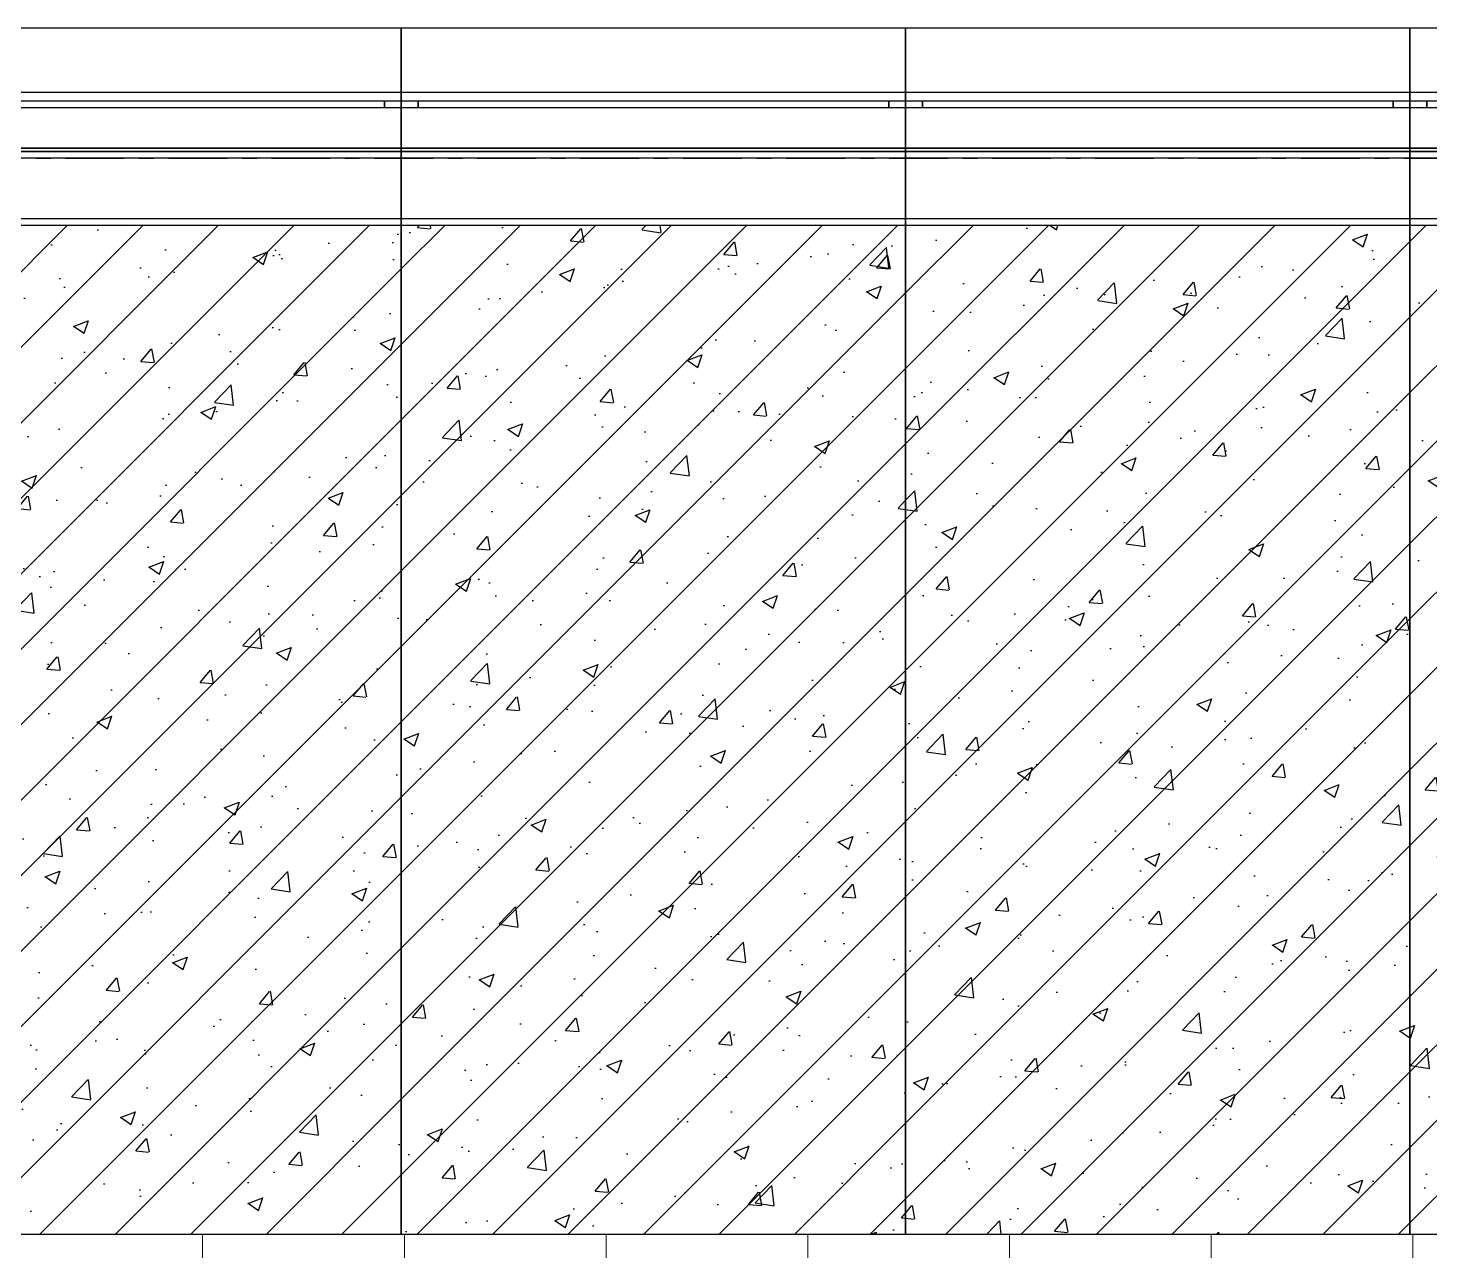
# Model space of a CAD drawing. Header units: millimetres. Extents: x -187664 to 435448, y -313239 to 299894.
# Drawn here: x 306456 to 310626, y 170003 to 173640 of the extents above; entities that cross this region are included whole.
import ezdxf
from ezdxf.xclip import XClip

# ---------------------------------------------------------------- set-up
doc = ezdxf.new("R2010")
doc.units = ezdxf.units.MM
doc.header["$XCLIPFRAME"] = 0
doc.set_wipeout_variables(frame=1)
doc.linetypes.add('CENTER', pattern=[2, 1.25, -0.25, 0.25, -0.25])
doc.linetypes.add('TA_GL_000.70000', pattern=[1.925, 0.7, -0.175, 0.175, -0.175, 0.7])
for name, color, linetype in [('000 - 0_SYM_DWG_GRIDLINE_MAIN_COLOR_251', 7, 'Continuous'), ('000 - CONCRETE_COL_HATCH_', 7, 'Continuous'), ('000 - CONCRETE_PRECAST_MAIN_COLOR_1', 7, 'Continuous'), ('000 - CONCRETE_PRECAST_WIPEOUT_', 7, 'Continuous'), ('000 - EXISTING_BUILDING_MAIN_COLOR_251', 7, 'Continuous'), ('000 - EXISTING_BUILDING_WIPEOUT_', 7, 'Continuous'), ('000 - EXISTING_CANOPY_MAIN_COLOR_3', 7, 'Continuous'), ('000 - GRID', 7, 'CENTER')]:
    doc.layers.add(name, color=color, linetype=linetype)
doc.styles.add('TA', font='', dxfattribs={"height": 4.5})
doc.styles.get('TA').set_extended_font_data('Cordia New')

# ---------------------------------------------------------------- blocks, each defined once
blk = doc.blocks.new('DPA_CP_Entrance Canopy Lower - Depth 4200-19282229-2140-01 ENTRANCE 1 ELEVATION 1')
at = {"layer": '000 - EXISTING_CANOPY_MAIN_COLOR_3', "color": 7}
for p, q in [((-893507.4, 105946), (-893507.4, 106137.3)), ((-893507.4, 106137.3), (-893507.4, 106112.3)), ((-892007.4, 106137.3), (-893507.4, 106137.3)), ((-892007.4, 106112.3), (-892007.4, 106137.3)), ((-892007.4, 106137.3), (-892007.4, 105946)), ((-893507.4, 106112.3), (-893507.4, 105921.1)), ((-892007.4, 105921.1), (-892007.4, 106112.3)), ((-893507.4, 106034.7), (-893507.4, 105695)), ((-893507.4, 105846), (-893507.4, 106034.7)), ((-892007.4, 106036.7), (-892007.4, 105846)), ((-892007.4, 105695), (-892007.4, 106036.7)), ((-893507.4, 105921.1), (-893507.4, 105946)), ((-892007.4, 105946), (-893507.4, 105946)), ((-893507.4, 105921.1), (-892007.4, 105921.1)), ((-893457.4, 105921.1), (-893457.4, 105900)), ((-893457.4, 105900), (-893457.4, 105921.1)), ((-892057.4, 105921.1), (-892057.4, 105900)), ((-892057.4, 105900), (-892057.4, 105921.1)), ((-892007.4, 105946), (-892007.4, 105921.1)), ((-893507.4, 105780), (-893507.4, 105900)), ((-893507.4, 105900), (-893507.4, 105750)), ((-893507.4, 105750), (-893507.4, 105900)), ((-893507.4, 105900), (-893507.4, 105895)), ((-892007.4, 105900), (-893507.4, 105900)), ((-892007.4, 105900), (-893507.4, 105900)), ((-892007.4, 105900), (-893507.4, 105900)), ((-892007.4, 105900), (-893507.4, 105900)), ((-893507.4, 105895), (-893507.4, 105745)), ((-893507.4, 105745), (-893507.4, 105895)), ((-893507.4, 105895), (-893507.4, 105785)), ((-892007.4, 105895), (-892007.4, 105900)), ((-892007.4, 105900), (-892007.4, 105750)), ((-892007.4, 105750), (-892007.4, 105900)), ((-892007.4, 105900), (-892007.4, 105780)), ((-892007.4, 105785), (-892007.4, 105895)), ((-892007.4, 105895), (-892007.4, 105745)), ((-892007.4, 105745), (-892007.4, 105895)), ((-893507.4, 105695), (-893507.4, 105846)), ((-892007.4, 105846), (-892007.4, 105695)), ((-893507.4, 105785), (-893507.4, 105765)), ((-893507.4, 105770), (-893507.4, 105780)), ((-892007.4, 105780), (-893507.4, 105780)), ((-893507.4, 105780), (-892007.4, 105780)), ((-893507.4, 105750), (-893507.4, 105770)), ((-892007.4, 105770), (-893507.4, 105770)), ((-893507.4, 105770), (-892007.4, 105770)), ((-893507.4, 105765), (-893507.4, 105575)), ((-893507.4, 105570), (-893507.4, 105750)), ((-892007.4, 105750), (-893507.4, 105750)), ((-892007.4, 105750), (-893507.4, 105750)), ((-892007.4, 105765), (-892007.4, 105785)), ((-892007.4, 105780), (-892007.4, 105770)), ((-892007.4, 105770), (-892007.4, 105750)), ((-892007.4, 105575), (-892007.4, 105765)), ((-892007.4, 105750), (-892007.4, 105570)), ((-893507.4, 105575), (-893507.4, 105550)), ((-893507.4, 105550), (-893507.4, 105570)), ((-892007.4, 105570), (-893507.4, 105570)), ((-892007.4, 105570), (-893507.4, 105570)), ((-892007.4, 105550), (-893507.4, 105550)), ((-892007.4, 105550), (-893507.4, 105550)), ((-892007.4, 105550), (-892007.4, 105575)), ((-892007.4, 105570), (-892007.4, 105550))]:
    blk.add_line(p, q, dxfattribs=at)
blk = doc.blocks.new('DPA_LIGHTING_WALL MOUNT_WLL711_A - PASITO_Asymmetrical 150_x90_-20207253-2140-01 ENTRANCE 1 ELEVATION 1')
at = {"layer": '000 - EXISTING_BUILDING_MAIN_COLOR_251', "color": 7}
for p, q in [((-891157.4, 104550), (-891357.4, 104550)), ((-891357.4, 104550), (-891357.4, 104350)), ((-891347.4, 104540), (-891356.4, 104549)), ((-891356.4, 104351), (-891356.4, 104549)), ((-891356.4, 104549), (-891158.4, 104549)), ((-891347.4, 104540), (-891347.4, 104360)), ((-891167.4, 104540), (-891347.4, 104540)), ((-891347.4, 104540), (-891167.4, 104540)), ((-891347.4, 104540), (-891340.2, 104531)), ((-891347.4, 104469.5), (-891347.4, 104540)), ((-891175.2, 104531), (-891167.4, 104540)), ((-891158.4, 104549), (-891167.4, 104540)), ((-891167.4, 104360), (-891167.4, 104540)), ((-891167.4, 104540), (-891167.4, 104469.5)), ((-891158.4, 104549), (-891158.4, 104351)), ((-891157.4, 104350), (-891157.4, 104550)), ((-891175.2, 104531), (-891340.2, 104531)), ((-891340.2, 104531), (-891340.2, 104469.4)), ((-891331.7, 104531), (-891181.9, 104531)), ((-891181.9, 104531), (-891331.7, 104531)), ((-891175.2, 104469.4), (-891175.2, 104531)), ((-891347.4, 104469.5), (-891340.2, 104469.4)), ((-891167.4, 104469.5), (-891347.4, 104469.5)), ((-891340.2, 104469.4), (-891175.2, 104469.4)), ((-891331.7, 104360), (-891331.7, 104469.4)), ((-891331.7, 104469.4), (-891331.7, 104360)), ((-891181.9, 104469.4), (-891181.9, 104360)), ((-891181.9, 104360), (-891181.9, 104469.4)), ((-891167.4, 104469.5), (-891175.2, 104469.4)), ((-891357.4, 104350), (-891157.4, 104350)), ((-891356.4, 104351), (-891347.4, 104360)), ((-891158.4, 104351), (-891356.4, 104351)), ((-891347.4, 104360), (-891331.7, 104360)), ((-891331.7, 104360), (-891181.9, 104360)), ((-891181.9, 104360), (-891331.7, 104360)), ((-891181.9, 104360), (-891167.4, 104360)), ((-891158.4, 104351), (-891167.4, 104360))]:
    blk.add_line(p, q, dxfattribs=at)
blk = doc.blocks.new('*U4921')
at = {"color": 7}
blk.add_wipeout([(0, 0), (1500, 0), (1500, 3000), (0, 3000)], dxfattribs=at).dxf.layer = '000 - CONCRETE_PRECAST_WIPEOUT_'
at = {"layer": '000 - CONCRETE_COL_HATCH_'}
h = blk.add_hatch(dxfattribs=at)
h.set_pattern_fill('ANSI31')
h.set_pattern_definition([(45, (1531882.3, 697678.04), (-112.253202, 112.253202), [])])
h.paths.add_polyline_path([(0, 0), (1500, 0), (1500, 3000), (0, 3000)])
h = blk.add_hatch(dxfattribs=at)
h.set_pattern_fill('AR-CONC', scale=0.05)
h.set_pattern_definition([(50, (1531882.3, 695178.04), (455.46167, -39.84771), [47.625, -523.875]), (355, (1531882.3, 695178.04), (-88.10855, 477.64211), [38.1, -419.10146]), (100.451445, (1531920.25, 695174.7), (367.35312, 437.79438), [40.47502, -445.22561]), (46.1842, (1531882.3, 695305.04), (677.6976, -105.10582), [71.4375, -785.8125]), (96.635558, (1531938.8, 695296.3), (593.51034, 618.5653), [60.71256, -667.83902]), (351.18415, (1531882.3, 695305.04), (593.51034, 618.5653), [57.14992, -628.64933]), (21, (1531945.8, 695273.3), (379.03598, -255.662995), [47.625, -523.875]), (326, (1531945.8, 695273.3), (154.50507, 460.46992), [38.1, -419.1]), (71.451445, (1531977.4, 695252), (533.54105, 204.80692), [40.47502, -445.22484]), (37.5, (1531882.3, 695178.04), (7.721508, 211.387597), [0, -414.02, 0, -425.45, 0, -420.6875]), (7.5, (1531882.3, 695178.04), (167.049156, 250.451437), [0, -242.57, 0, -404.495, 0, -160.3375]), (327.5, (1531740.69, 695178.04), (338.976488, -14.32186), [0, -158.75, 0, -495.3, 0, -657.225]), (317.5, (1531677.2, 695178.04), (370.322953, 63.56623), [0, -206.375, 0, -328.93, 0, -466.725])])
h.paths.add_polyline_path([(0, 0), (1500, 0), (1500, 3000), (0, 3000)])
at = {"layer": '000 - CONCRETE_PRECAST_MAIN_COLOR_1', "color": 7}
blk.add_lwpolyline([(0, 0), (1500, 0), (1500, 3000), (0, 3000)], close=True, dxfattribs=at)
blk = doc.blocks.new('C-1-PP19-AR-2140-01-D_20260610-100004_ELEVATION_1_EXBOT')
at = {"color": 7}
blk.add_wipeout([(-1600, 101450), (26375, 101450), (26375, 105550), (-1600, 105550)], dxfattribs=at).dxf.layer = '000 - EXISTING_BUILDING_WIPEOUT_'
at = {"layer": '000 - EXISTING_BUILDING_MAIN_COLOR_251', "lineweight": 9}
h = blk.add_hatch(dxfattribs=at)
h.set_pattern_fill('FP_26', style=0, pattern_type=2)
h.set_pattern_definition([(90, (12875, 101450), (-1500, 9e-14), [])])
h.paths.add_polyline_path([(-1600, 102550), (8124.5, 102550), (9755, 103376.5), (9755, 105550), (-1600, 105550), (-1600, 102735)])
h.paths.add_polyline_path([(9479.3, 102550), (9755, 102550), (9755, 103083.9), (9479.3, 102944.1), (9479.3, 102735)])
h.paths.add_polyline_path([(9405, 102550), (9405, 102906.5), (8859.3, 102629.9), (8860.1, 102550), (9365.4, 102550)])
h.paths.add_polyline_path([(8208.6, 102550), (8485, 102550), (8485.9, 102589.3), (8500, 102589.3), (8500, 102697.7), (8242.4, 102567.1)])
h.paths.add_polyline_path([(8535, 102550), (8617.7, 102550), (8810.7, 102647.8), (8810.7, 102736.4), (8825.3, 102736.4), (8826.3, 102756.4), (8844.7, 102756.4), (8845.3, 102736.4), (8859.3, 102736.4), (8859.3, 102672.5), (9405, 102949.2), (9405.9, 103060.7), (9420, 103060.7), (9420, 103164.1), (8845, 102872.6), (8844.7, 102763.8), (8842.1, 102759.4), (8832.3, 102756.8), (8827.4, 102760.1), (8825.3, 102763.8), (8825, 102785.4), (8825, 102862.5), (8520, 102707.9), (8520, 102589.3), (8535, 102589.3), (8535, 102576.5)])
h.paths.add_polyline_path([(8810.7, 102550), (8810.7, 102605.2), (8701.8, 102550), (8803.9, 102550)])
h.paths.add_polyline_path([(9479.3, 102986.7), (9755, 103126.5), (9755, 103333.9), (9465, 103186.3), (9464.7, 103078.1), (9462.1, 103073.6), (9452.4, 103071.1), (9447.4, 103074.4), (9445.3, 103078.1), (9445, 103099.7), (9444.7, 103176.6), (9440, 103174.2), (9440, 103060.7), (9445.3, 103060.7), (9446.3, 103070.7), (9464.7, 103070.7), (9465.3, 103050.7), (9479.3, 103050.7)])
h.paths.add_polyline_path([(4725, 104350), (4525, 104350), (4525, 104550), (4725, 104550)])
h.paths.add_polyline_path([(-1012.5, 104350), (-1212.5, 104350), (-1212.5, 104550), (-1012.5, 104550)])
h.paths.add_polyline_path([(1725, 104350), (1525, 104350), (1525, 104550), (1725, 104550)])
h.paths.add_polyline_path([(7525, 104350), (7525, 104550), (7725, 104550), (7725, 104350)])
h = blk.add_hatch(dxfattribs=at)
h.set_pattern_fill('FP_17', style=0, pattern_type=2)
h.set_pattern_definition([(90, (-1425, 102550), (-600, 4e-14), [])])
h.paths.add_polyline_path([(-1400, 102250), (600, 102250), (600.8, 102350.4), (601.9, 102355.3), (602.4, 102356.6), (605.9, 102360.9), (610.1, 102363.5), (611.4, 102364.5), (618.9, 102364.5), (619.8, 102363.1), (624.3, 102360.7), (628.5, 102355.7), (629, 102347.2), (629.9, 102326.9), (630, 102309), (630, 102250), (1250, 102250), (1250.8, 102350.4), (1252.4, 102355.4), (1252.4, 102356.6), (1255.9, 102360.9), (1260.1, 102363.5), (1261.4, 102364.5), (1268.9, 102364.5), (1269.8, 102363.1), (1274.3, 102360.7), (1278.5, 102355.7), (1279, 102347.2), (1279.9, 102326.9), (1280, 102309), (1280, 102250), (1900, 102250), (1900.8, 102350.4), (1902.4, 102355.4), (1902.4, 102356.6), (1905.9, 102360.9), (1910.1, 102363.5), (1911.4, 102364.5), (1918.9, 102364.5), (1919.8, 102363.1), (1924.3, 102360.7), (1928.5, 102355.7), (1929, 102347.2), (1929.9, 102326.9), (1930, 102309), (1930, 102250), (2550, 102250), (2550.8, 102350.4), (2552.4, 102355.4), (2552.4, 102356.6), (2555.9, 102360.9), (2560.1, 102363.5), (2561.4, 102364.5), (2568.9, 102364.5), (2569.8, 102363.1), (2574.3, 102360.7), (2578.5, 102355.7), (2579, 102347.2), (2579.9, 102326.9), (2580, 102309), (2580, 102250), (3200, 102250), (3200.8, 102350.4), (3202.4, 102355.4), (3202.4, 102356.6), (3205.9, 102360.9), (3210.1, 102363.5), (3211.4, 102364.5), (3218.9, 102364.5), (3219.8, 102363.1), (3224.3, 102360.7), (3228.5, 102355.7), (3229, 102347.2), (3229.9, 102326.9), (3230, 102310.2), (3230, 102250), (7375.7, 102250), (7358.4, 102300.2), (7355, 102321.4), (7363.8, 102351.7), (7373.4, 102365.3), (7379.1, 102371), (7388.1, 102376.8), (7402.6, 102383.9), (7424, 102388), (7524.9, 102388), (7524.9, 102450), (7475, 102450), (7475, 102550), (-1400, 102550), (-1400, 102418)])
h.paths.add_polyline_path([(7424, 102350), (7424, 102350.7), (7422.3, 102349.9)])
h.paths.add_polyline_path([(7416.1, 102250), (7524.9, 102250), (7524.5, 102350), (7420.5, 102348.9), (7405.5, 102343.9), (7394.3, 102326.7), (7396.1, 102305.2), (7416.1, 102250)])
h.paths.add_polyline_path([(7394.3, 102308.2), (7394.9, 102308.4), (7394.2, 102308.4)])
at = {"layer": '000 - EXISTING_BUILDING_MAIN_COLOR_251', "color": 7}
for p, q in [((8124.5, 102550), (-1600, 102550)), ((-1600, 102550), (8124.5, 102550)), ((8124.5, 102550), (-1400, 102550)), ((-1400, 102550), (8124.5, 102550))]:
    blk.add_line(p, q, dxfattribs=at)
for p in [(892882.4, 0), (895882.4, 0)]:
    blk.add_blockref('DPA_LIGHTING_WALL MOUNT_WLL711_A - PASITO_Asymmetrical 150_x90_-20207253-2140-01 ENTRANCE 1 ELEVATION 1', p, dxfattribs=at)
at = {"color": 7}
blk.add_wipeout([(-1600, 105550), (26375, 105550), (26375, 106137.3), (-1600, 106137.3)], dxfattribs=at).dxf.layer = '000 - EXISTING_CANOPY_MAIN_COLOR_3'
at = {"layer": '000 - CONCRETE_PRECAST_MAIN_COLOR_1', "color": 7}
blk.add_blockref('*U4921', (5375, 102550), dxfattribs=at)
blk.add_blockref('*U4921', (3875, 102550), dxfattribs=at)
blk.add_blockref('*U4921', (2375, 102550), dxfattribs=at)
at = {"layer": '000 - EXISTING_CANOPY_MAIN_COLOR_3', "color": 7}
blk.add_blockref('DPA_CP_Entrance Canopy Lower - Depth 4200-19282229-2140-01 ENTRANCE 1 ELEVATION 1', (898882.4, 0), dxfattribs=at)
at = {"layer": '000 - CONCRETE_PRECAST_MAIN_COLOR_1', "color": 7}
blk.add_blockref('*U4921', (875, 102550), dxfattribs=at)
at = {"layer": '000 - EXISTING_CANOPY_MAIN_COLOR_3', "color": 7}
blk.add_blockref('DPA_CP_Entrance Canopy Lower - Depth 4200-19282229-2140-01 ENTRANCE 1 ELEVATION 1', (897382.4, 0), dxfattribs=at)
for p in [(894382.4, 0), (895882.4, 0)]:
    blk.add_blockref('DPA_CP_Entrance Canopy Lower - Depth 4200-19282229-2140-01 ENTRANCE 1 ELEVATION 1', p, dxfattribs=at)
blk = doc.blocks.new('*U4935')
at = {"layer": '000 - 0_SYM_DWG_GRIDLINE_MAIN_COLOR_251', "color": 7, "linetype": 'ByBlock', "ltscale": 5}
blk.add_line((20, 0), (-674.447, 0), dxfattribs=at)
at = {"color": 7, "style": 'TA', "flags": 1}
blk.add_attdef('LOCATION', (6, -6), '', height=4.5, rotation=270, dxfattribs=at)

msp = doc.modelspace()

# ---------------------------------------------------------------- block references
at = {"color": 7}
ref = msp.add_blockref('C-1-PP19-AR-2140-01-D_20260610-100004_ELEVATION_1_EXBOT', (305191.107, 67502.983), dxfattribs=at)
XClip(ref).set_block_clipping_path([(-3830, 99551.072312549), (30600.5439267242, 118300)])

# ---------------------------------------------------------------- next in the draw order: block references
at = {"layer": '000 - GRID', "color": 7, "linetype": 'TA_GL_000.70000', "xscale": 50.00000000000004, "yscale": 50.00000000000004, "zscale": 50.00000000000004, "rotation": 180}
msp.add_blockref('*U4935', (302361.107, 173252.983), dxfattribs=at)

doc.saveas('drawing.dxf')
